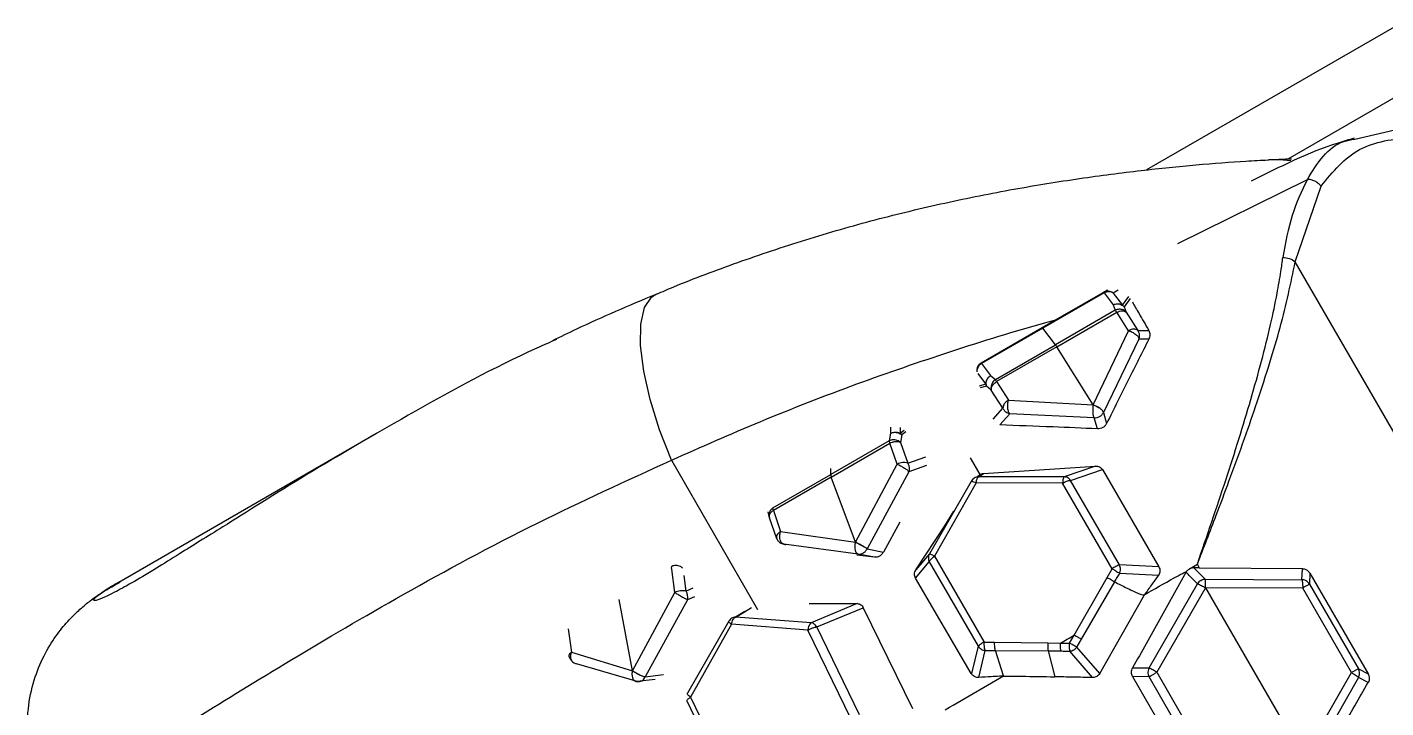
# Model space of a CAD drawing. Header units: millimetres. Extents: x 36 to 3196, y 27 to 5967.
# Drawn here: x 188.88 to 233.32, y 845.68 to 867.95 of the extents above; entities that cross this region are included whole.
import ezdxf

# ---------------------------------------------------------------- set-up
doc = ezdxf.new("R2010")
doc.units = ezdxf.units.MM
doc.layers.add('08_Dimension.Annotation', color=2, linetype='Continuous')

# ---------------------------------------------------------------- blocks, each defined once
blk = doc.blocks.new('A$C1af0320f')
at = {"color": 8, "linetype": 'Continuous', "lineweight": 25}
for p, q in [((167.87, 47.427), (167.87, 53.234)), ((169.87, 52.583), (169.87, 43.236)), ((167.343, 49.639), (166.945, 50.919)), ((164.833, 45.942), (166.561, 47.912)), ((167.277, 42.917), (166.975, 47.634)), ((142.907, 45.942), (164.833, 45.942)), ((152.02, 40.929), (150.426, 38.197)), ((151.721, 41.13), (152.02, 40.929)), ((152.272, 41.073), (151.966, 41.26)), ((155.774, 41.26), (151.966, 41.26)), ((152.272, 41.073), (152.272, 40.816)), ((155.468, 41.073), (152.272, 41.073)), ((155.774, 41.26), (155.468, 41.073)), ((155.72, 40.929), (156.023, 41.122)), ((157.314, 38.197), (155.72, 40.929)), ((156.023, 41.122), (156.014, 41.137)), ((156.023, 41.122), (157.723, 38.223)), ((150.678, 38.069), (152.272, 40.816)), ((152.272, 40.816), (155.468, 40.816)), ((155.468, 40.816), (157.062, 38.069)), ((165.037, 40.529), (165.198, 40.248)), ((165.469, 40.36), (165.287, 40.673)), ((166.497, 40.671), (166.365, 40.359)), ((166.439, 40.337), (166.576, 40.661)), ((166.928, 40.458), (166.929, 40.277)), ((165.198, 40.248), (163.706, 38.042)), ((164.087, 37.878), (165.61, 40.09)), ((166.173, 40.332), (165.469, 40.36)), ((165.61, 40.09), (166.324, 40.062)), ((166.365, 40.359), (166.173, 40.332)), ((166.324, 37.796), (166.324, 40.062)), ((166.365, 40.359), (166.439, 40.337)), ((166.595, 40.078), (166.405, 40.051)), ((166.405, 40.051), (166.405, 37.79)), ((166.929, 40.277), (166.439, 40.337)), ((167.083, 40.019), (166.595, 40.078)), ((167.083, 40.019), (167.083, 37.707)), ((167.108, 40.005), (167.108, 40.165)), ((167.108, 37.701), (167.108, 40.005)), ((157.723, 38.223), (157.87, 38.223)), ((157.865, 37.927), (157.87, 38.223)), ((157.062, 38.069), (150.678, 38.069)), ((157.062, 38.069), (155.468, 35.307)), ((155.72, 35.158), (157.314, 37.905)), ((157.821, 38.061), (157.314, 38.197)), ((163.705, 38.041), (163.338, 37.953)), ((163.706, 38.042), (163.705, 38.041)), ((164.086, 37.876), (164.087, 37.878)), ((165.61, 35.555), (164.086, 37.876)), ((164.087, 37.878), (166.324, 37.796)), ((166.324, 37.796), (166.324, 35.522)), ((166.405, 35.523), (166.405, 37.79)), ((166.405, 37.79), (167.083, 37.707)), ((163.338, 37.607), (163.703, 37.692)), ((163.703, 37.692), (165.198, 35.377)), ((167.083, 37.707), (167.083, 35.389)), ((167.108, 35.39), (167.108, 37.701)), ((158.88, 35.873), (158.193, 36.94)), ((162.1, 37.079), (158.427, 37.09)), ((158.427, 37.09), (159.12, 36.006)), ((162.314, 36.003), (162.1, 37.079)), ((163.936, 33.649), (162.312, 36.938)), ((162.312, 36.938), (162.525, 35.881)), ((156.367, 33.671), (157.86, 36.225)), ((159.12, 36.006), (162.314, 36.003)), ((157.641, 33.717), (158.719, 35.591)), ((158.972, 35.447), (159.135, 35.731)), ((159.135, 35.731), (162.366, 35.729)), ((162.366, 35.729), (163.79, 33.289)), ((162.525, 35.881), (163.918, 33.458)), ((166.324, 35.522), (165.61, 35.555)), ((155.468, 35.307), (152.272, 35.307)), ((155.987, 34.69), (155.72, 35.158)), ((157.87, 33.569), (158.972, 35.447)), ((165.198, 35.377), (165.045, 34.904)), ((165.319, 34.808), (165.468, 35.266)), ((165.468, 35.266), (166.173, 35.234)), ((166.173, 35.234), (166.366, 35.161)), ((166.438, 35.183), (166.366, 35.161)), ((166.366, 35.161), (166.412, 34.955)), ((166.595, 35.45), (166.405, 35.523)), ((166.438, 35.183), (166.851, 35.133)), ((166.485, 34.975), (166.438, 35.183)), ((167.083, 35.389), (166.595, 35.45)), ((152.272, 35.012), (155.468, 35.012)), ((155.468, 35.012), (155.739, 34.548)), ((155.739, 34.548), (152.001, 34.548)), ((156.367, 33.671), (157.489, 33.456)), ((156.369, 33.398), (157.49, 33.187)), ((157.489, 33.456), (157.641, 33.717)), ((157.719, 33.308), (157.87, 33.569)), ((163.918, 33.458), (163.936, 33.649)), ((164.601, 33.524), (163.965, 33.532)), ((157.87, 33.055), (157.719, 33.308)), ((158.087, 32.698), (157.87, 33.055)), ((163.79, 33.289), (162.389, 30.908)), ((163.914, 33.167), (163.366, 32.22)), ((158.725, 31.094), (157.854, 32.581)), ((158.979, 31.203), (158.087, 32.698)), ((163.366, 32.22), (162.545, 30.802)), ((163.085, 31.694), (163.356, 32.196)), ((165.089, 32.164), (165.198, 31.561)), ((165.469, 31.669), (165.357, 32.286)), ((166.385, 32.13), (166.365, 31.967)), ((166.439, 31.946), (166.458, 32.107)), ((166.6, 32.038), (166.439, 31.946)), ((162.309, 30.158), (163.086, 31.701)), ((165.198, 31.561), (163.706, 29.118)), ((166.173, 31.809), (165.469, 31.669)), ((166.365, 31.967), (166.173, 31.809)), ((166.365, 31.967), (166.439, 31.946)), ((166.595, 31.674), (166.405, 31.516)), ((166.77, 31.774), (166.595, 31.674)), ((159.148, 30.91), (158.979, 31.203)), ((164.087, 28.896), (165.61, 31.352)), ((165.61, 31.352), (166.324, 31.495)), ((166.324, 29.277), (166.324, 31.495)), ((166.405, 31.516), (166.405, 29.304)), ((157.87, 29.001), (157.87, 30.904)), ((158.234, 30.178), (158.892, 30.802)), ((159.126, 30.671), (158.469, 30.034)), ((158.892, 30.802), (158.725, 31.094)), ((162.319, 30.667), (159.126, 30.671)), ((162.389, 30.908), (159.148, 30.91)), ((162.077, 30.006), (162.319, 30.667)), ((162.545, 30.802), (162.309, 30.158)), ((163.92, 30.479), (163.346, 29.525)), ((158.469, 30.031), (162.077, 30.006)), ((163.705, 29.117), (163.346, 29.525)), ((166.405, 29.304), (166.58, 29.404)), ((157.87, 28.861), (157.87, 29.001)), ((163.344, 29.187), (163.69, 28.725)), ((163.344, 29.187), (163.703, 28.778)), ((163.706, 29.118), (163.705, 29.117)), ((164.086, 28.894), (164.087, 28.896)), ((165.61, 26.951), (164.086, 28.894)), ((164.087, 28.896), (166.324, 29.277)), ((166.324, 29.277), (166.324, 27.089)), ((166.405, 27.122), (166.405, 29.304)), ((157.865, 28.697), (157.87, 28.861)), ((163.703, 28.778), (165.198, 26.834)), ((162.101, 28.044), (158.435, 27.792)), ((162.314, 26.413), (162.101, 28.044)), ((163.097, 26.584), (162.314, 27.938)), ((162.314, 27.938), (162.525, 26.327)), ((165.198, 26.834), (165.149, 26.876)), ((165.468, 26.726), (166.173, 26.862)), ((166.324, 27.089), (165.61, 26.951)), ((166.173, 26.862), (166.366, 26.924)), ((159.12, 26.185), (162.314, 26.413)), ((162.525, 26.327), (163.918, 24.281)), ((159.135, 25.877), (162.366, 26.107)), ((162.366, 26.107), (163.79, 24.043)), ((169.417, 25.027), (163.778, 25.027)), ((163.918, 24.281), (163.93, 24.883)), ((163.927, 24.624), (163.919, 24.277)), ((163.79, 24.043), (162.389, 21.687)), ((163.914, 24.014), (162.545, 21.67)), ((165.198, 23.198), (163.706, 20.736)), ((165.17, 23.442), (165.198, 23.198)), ((165.469, 23.294), (165.439, 23.55)), ((165.943, 23.487), (165.469, 23.294)), ((165.61, 22.957), (166.324, 23.251)), ((164.087, 20.477), (165.61, 22.957)), ((162.319, 21.518), (159.126, 21.288)), ((162.389, 21.687), (159.148, 21.451)), ((163.705, 20.734), (163.466, 21.296)), ((163.47, 20.982), (163.703, 20.435)), ((164.087, 20.477), (166.324, 21.266)), ((163.706, 20.736), (163.705, 20.734)), ((164.086, 20.475), (164.087, 20.477)), ((165.61, 19.056), (164.086, 20.475)), ((163.703, 20.435), (165.198, 19.008)), ((166.324, 19.345), (165.61, 19.056)), ((175.002, 7.377), (175.002, 17.111))]:
    blk.add_line(p, q, dxfattribs=at)
at = {"color": 8, "linetype": 'Continuous', "lineweight": 25, "flags": 128}
for points in [[(167.774, 47.467), (167.986, 47.172), (168.168, 46.852)], [(157.854, 32.581), (157.431, 32.459), (157.009, 32.337)], [(157.869, 30.904), (158.297, 30.999), (158.725, 31.094)], [(169.417, 25.027), (170.473, 25.187), (171.48, 25.415), (172.393, 25.7), (173.17, 26.03), (173.775, 26.389), (174.18, 26.76), (174.368, 27.128), (174.374, 27.324)]]:
    blk.add_lwpolyline(points, dxfattribs=at)
at = {"color": 8, "linetype": 'Continuous', "lineweight": 25}
for centre, radius, start, end in [((164.614, 45.342), 0.639, 30.4538, 69.9257), ((157.048, 38.052), 0.303, 359.8814, 28.4791), ((167.085, 37.664), 0.0439, 58.6862, 92.6024)]:
    blk.add_arc(centre, radius, start, end, dxfattribs=at)
for points, knots in [([(166.561, 47.912), (166.772, 48.476), (167.194, 49.608), (166.707, 50.732), (166.463, 51.296)], [0, 0, 0, 0, 0.4986251, 1, 1, 1, 1]), ([(166.975, 47.634), (167.271, 48.183), (167.63, 48.851), (167.386, 49.521), (167.343, 49.639)], [0, 0, 0, 0, 0.823037, 1, 1, 1, 1]), ([(167.845, 46.023), (167.784, 47.072), (167.711, 48.311), (167.424, 49.469), (167.38, 49.647)], [0, 0, 0, 0, 0.846696, 1, 1, 1, 1]), ([(166.975, 47.634), (166.74, 47.287), (166.272, 46.601), (165.532, 45.976), (165.165, 45.666)], [0, 0, 0, 0, 0.503913, 1, 1, 1, 1]), ([(166.561, 47.912), (166.602, 47.903), (166.686, 47.884), (166.803, 47.821), (166.905, 47.737), (166.952, 47.668), (166.975, 47.634)], [0, 0, 0, 0, 0.245685, 0.499995, 0.754326, 1, 1, 1, 1]), ([(168.162, 46.862), (168.059, 47.061), (167.932, 47.308), (167.839, 47.487), (167.821, 47.521)], [0, 0, 0, 0, 0.806746, 1, 1, 1, 1]), ([(174.366, 27.323), (174.342, 27.524), (174.234, 28.437), (173.943, 30.162), (173.486, 32.446), (172.909, 34.744), (172.245, 37), (171.507, 39.17), (170.728, 41.215), (169.947, 43.086), (169.197, 44.753), (168.596, 46.018), (168.275, 46.636), (168.163, 46.85)], [0, 0, 0, 0, 0.027995, 0.126941, 0.228893, 0.331383, 0.433946, 0.538012, 0.641006, 0.743776, 0.843942, 0.945915, 1, 1, 1, 1]), ([(157.87, 38.223), (158.23, 38.671), (158.842, 39.433), (159.773, 40.565), (160.623, 41.578), (161.525, 42.618), (162.381, 43.565), (163.522, 44.768), (164.305, 45.469), (164.833, 45.942)], [0, 0, 0, 0, 0.147553, 0.250824, 0.383005, 0.499988, 0.630204, 0.750252, 1, 1, 1, 1]), ([(157.87, 38.223), (158.511, 38.958), (159.789, 40.424), (161.671, 42.469), (163.15, 43.945), (164.177, 44.866), (164.74, 45.337), (165.043, 45.572), (165.165, 45.666)], [0, 0, 0, 0, 0.250865, 0.500175, 0.749204, 0.86026, 0.943884, 1, 1, 1, 1]), ([(149.918, 38.059), (150.227, 38.573), (150.853, 39.611), (151.43, 40.621), (151.721, 41.13)], [0, 0, 0, 0, 0.4951003, 1, 1, 1, 1]), ([(151.966, 41.26), (151.942, 41.258), (151.894, 41.255), (151.826, 41.228), (151.765, 41.187), (151.736, 41.149), (151.721, 41.129)], [0, 0, 0, 0, 0.24985, 0.500649, 0.750107, 1, 1, 1, 1]), ([(152.02, 40.929), (152.035, 40.949), (152.064, 40.989), (152.125, 41.034), (152.195, 41.066), (152.246, 41.07), (152.272, 41.073)], [0, 0, 0, 0, 0.243767, 0.490715, 0.742382, 1, 1, 1, 1]), ([(152.272, 40.816), (152.244, 40.832), (152.187, 40.864), (152.115, 40.899), (152.052, 40.925), (152.032, 40.927), (152.02, 40.929)], [0, 0, 0, 0, 0.243017, 0.50011, 0.703921, 1, 1, 1, 1]), ([(155.468, 41.073), (155.468, 41.065), (155.468, 41.052), (155.468, 40.992), (155.468, 40.914), (155.468, 40.848), (155.468, 40.816)], [0, 0, 0, 0, 0.275845, 0.4999853, 0.7562053, 1, 1, 1, 1]), ([(155.468, 41.073), (155.496, 41.07), (155.549, 41.065), (155.622, 41.03), (155.68, 40.985), (155.708, 40.945), (155.72, 40.929)], [0, 0, 0, 0, 0.282776, 0.521626, 0.800989, 1, 1, 1, 1]), ([(155.72, 40.929), (155.711, 40.928), (155.693, 40.925), (155.635, 40.903), (155.558, 40.867), (155.5, 40.835), (155.468, 40.816)], [0, 0, 0, 0, 0.2310204, 0.5000471, 0.7146754, 1, 1, 1, 1]), ([(156.014, 41.137), (155.998, 41.156), (155.96, 41.201), (155.877, 41.249), (155.809, 41.256), (155.774, 41.26)], [0, 0, 0, 0, 0.270833, 0.623887, 1, 1, 1, 1]), ([(165.037, 40.529), (164.767, 40.117), (164.225, 39.29), (163.635, 38.4), (163.338, 37.953)], [0, 0, 0, 0, 0.4974387, 1, 1, 1, 1]), ([(165.287, 40.673), (165.24, 40.666), (165.164, 40.654), (165.083, 40.591), (165.05, 40.547), (165.037, 40.529)], [0, 0, 0, 0, 0.498334, 0.788511, 1, 1, 1, 1]), ([(166.363, 40.671), (166.219, 40.67), (165.885, 40.669), (165.504, 40.671), (165.287, 40.673)], [0, 0, 0, 0, 0.432235, 1, 1, 1, 1]), ([(165.198, 40.248), (165.213, 40.265), (165.248, 40.303), (165.322, 40.345), (165.401, 40.364), (165.451, 40.361), (165.469, 40.36)], [0, 0, 0, 0, 0.221006, 0.500173, 0.829136, 1, 1, 1, 1]), ([(165.61, 40.09), (165.596, 40.104), (165.566, 40.134), (165.513, 40.174), (165.452, 40.212), (165.388, 40.242), (165.326, 40.261), (165.274, 40.269), (165.229, 40.265), (165.208, 40.254), (165.198, 40.248)], [0, 0, 0, 0, 0.112902, 0.235599, 0.354179, 0.499977, 0.624975, 0.749975, 0.874985, 1, 1, 1, 1]), ([(165.469, 40.36), (165.491, 40.349), (165.528, 40.33), (165.572, 40.265), (165.599, 40.191), (165.608, 40.127), (165.609, 40.095), (165.61, 40.09)], [0, 0, 0, 0, 0.29552, 0.499698, 0.756499, 0.962238, 1, 1, 1, 1]), ([(166.324, 40.062), (166.322, 40.091), (166.316, 40.155), (166.285, 40.235), (166.236, 40.302), (166.196, 40.321), (166.173, 40.332)], [0, 0, 0, 0, 0.222679, 0.500003, 0.712366, 1, 1, 1, 1]), ([(166.173, 40.332), (166.2, 40.324), (166.252, 40.308), (166.314, 40.259), (166.356, 40.206), (166.386, 40.147), (166.4, 40.097), (166.404, 40.063), (166.404, 40.053), (166.405, 40.051), (166.405, 40.051)], [0, 0, 0, 0, 0.230527, 0.431084, 0.60152, 0.741776, 0.931256, 0.980759, 0.997996, 1, 1, 1, 1]), ([(166.324, 40.062), (166.341, 40.061), (166.374, 40.057), (166.394, 40.053), (166.405, 40.051)], [0, 0, 0, 0, 0.499912, 1, 1, 1, 1]), ([(166.595, 40.078), (166.595, 40.078), (166.595, 40.079), (166.595, 40.081), (166.594, 40.09), (166.59, 40.124), (166.577, 40.173), (166.547, 40.233), (166.505, 40.285), (166.444, 40.334), (166.393, 40.35), (166.365, 40.359)], [0, 0, 0, 0, 0.002012, 0.005889, 0.019321, 0.068953, 0.258472, 0.398752, 0.569165, 0.769592, 1, 1, 1, 1]), ([(166.595, 40.078), (166.595, 40.078), (166.595, 40.085), (166.593, 40.11), (166.585, 40.163), (166.559, 40.224), (166.511, 40.291), (166.467, 40.319), (166.439, 40.337)], [0, 0, 0, 0, 0.00707, 0.063865, 0.223009, 0.500421, 0.669913, 1, 1, 1, 1]), ([(166.929, 40.277), (166.953, 40.262), (166.996, 40.234), (167.045, 40.169), (167.076, 40.098), (167.081, 40.043), (167.083, 40.019)], [0, 0, 0, 0, 0.282191, 0.50001, 0.773674, 1, 1, 1, 1]), ([(166.929, 40.277), (166.954, 40.264), (167.005, 40.236), (167.062, 40.17), (167.1, 40.092), (167.105, 40.035), (167.108, 40.006)], [0, 0, 0, 0, 0.250028, 0.499992, 0.750013, 1, 1, 1, 1]), ([(167.108, 40.005), (167.107, 40.008), (167.104, 40.012), (167.09, 40.017), (167.083, 40.019)], [0, 0, 0, 0, 0.500025, 1, 1, 1, 1]), ([(157.723, 38.223), (157.735, 38.202), (157.768, 38.148), (157.801, 38.094), (157.821, 38.061)], [0, 0, 0, 0, 0.393468, 1, 1, 1, 1]), ([(157.833, 37.78), (157.524, 37.267), (156.906, 36.239), (156.294, 35.207), (155.987, 34.69)], [0, 0, 0, 0, 0.499405, 1, 1, 1, 1]), ([(157.062, 38.069), (157.095, 38.088), (157.152, 38.121), (157.229, 38.16), (157.286, 38.188), (157.305, 38.194), (157.314, 38.197)], [0, 0, 0, 0, 0.285372, 0.49995, 0.757001, 1, 1, 1, 1]), ([(157.314, 37.905), (157.305, 37.913), (157.286, 37.928), (157.229, 37.968), (157.152, 38.015), (157.095, 38.049), (157.062, 38.069)], [0, 0, 0, 0, 0.242987, 0.500059, 0.714694, 1, 1, 1, 1]), ([(157.351, 38.052), (157.349, 38.026), (157.346, 37.975), (157.325, 37.928), (157.314, 37.905)], [0, 0, 0, 0, 0.499944, 1, 1, 1, 1]), ([(157.314, 37.905), (157.42, 37.874), (157.588, 37.825), (157.766, 37.791), (157.833, 37.779)], [0, 0, 0, 0, 0.626259, 1, 1, 1, 1]), ([(157.821, 38.061), (157.835, 38.031), (157.857, 37.988), (157.861, 37.941), (157.863, 37.927)], [0, 0, 0, 0, 0.696449, 1, 1, 1, 1]), ([(157.833, 37.779), (157.84, 37.797), (157.86, 37.844), (157.862, 37.895), (157.863, 37.927)], [0, 0, 0, 0, 0.380274, 1, 1, 1, 1]), ([(157.871, 36.219), (157.868, 36.593), (157.865, 37.069), (157.852, 37.572), (157.847, 37.717), (157.842, 37.761), (157.84, 37.775)], [0, 0, 0, 0, 0.720544, 0.915413, 0.971474, 1, 1, 1, 1]), ([(163.338, 37.953), (163.324, 37.927), (163.296, 37.875), (163.284, 37.782), (163.295, 37.689), (163.323, 37.634), (163.338, 37.607)], [0, 0, 0, 0, 0.2584622, 0.4997034, 0.7444524, 1, 1, 1, 1]), ([(163.703, 37.692), (163.688, 37.72), (163.657, 37.774), (163.645, 37.867), (163.658, 37.96), (163.689, 38.013), (163.705, 38.041)], [0, 0, 0, 0, 0.2542666, 0.4999968, 0.7454116, 1, 1, 1, 1]), ([(164.086, 37.876), (164.086, 37.876), (164.085, 37.876), (164.083, 37.874), (164.076, 37.869), (164.062, 37.857), (164.031, 37.835), (163.988, 37.805), (163.929, 37.769), (163.879, 37.743), (163.834, 37.722), (163.793, 37.705), (163.74, 37.689), (163.717, 37.691), (163.703, 37.692)], [0, 0, 0, 0, 0.002031, 0.005445, 0.016612, 0.055887, 0.114123, 0.237037, 0.345198, 0.500357, 0.557422, 0.659837, 0.80745, 1, 1, 1, 1]), ([(163.705, 38.041), (163.718, 38.045), (163.742, 38.053), (163.794, 38.043), (163.836, 38.03), (163.881, 38.012), (163.93, 37.987), (164.004, 37.943), (164.052, 37.902), (164.084, 37.878), (164.086, 37.877), (164.086, 37.876)], [0, 0, 0, 0, 0.192155, 0.339733, 0.442482, 0.500246, 0.655621, 0.763823, 0.983429, 0.997981, 1, 1, 1, 1]), ([(164.087, 37.878), (164.072, 37.891), (164.041, 37.917), (163.987, 37.955), (163.928, 37.991), (163.867, 38.02), (163.812, 38.041), (163.765, 38.051), (163.728, 38.052), (163.713, 38.045), (163.706, 38.042)], [0, 0, 0, 0, 0.113861, 0.236764, 0.366529, 0.500007, 0.633499, 0.763247, 0.88615, 1, 1, 1, 1]), ([(166.405, 37.79), (166.394, 37.791), (166.374, 37.794), (166.341, 37.795), (166.324, 37.796)], [0, 0, 0, 0, 0.5, 1, 1, 1, 1]), ([(169.417, 25.027), (169.305, 26.076), (169.077, 28.202), (168.572, 31.493), (167.938, 34.746), (167.435, 36.998), (167.136, 38.097), (167.108, 38.203)], [0, 0, 0, 0, 0.241272, 0.48958, 0.728438, 0.973682, 1, 1, 1, 1]), ([(163.338, 37.607), (163.6, 37.194), (164.188, 36.268), (164.739, 35.39), (165.045, 34.904)], [0, 0, 0, 0, 0.445632, 1, 1, 1, 1]), ([(158.193, 36.94), (158.139, 36.82), (158.031, 36.58), (157.92, 36.342), (157.864, 36.222)], [0, 0, 0, 0, 0.498798, 1, 1, 1, 1]), ([(158.427, 37.09), (158.402, 37.088), (158.353, 37.084), (158.286, 37.053), (158.229, 37.005), (158.205, 36.962), (158.193, 36.94)], [0, 0, 0, 0, 0.2560038, 0.5000123, 0.7420626, 1, 1, 1, 1]), ([(162.312, 36.938), (162.3, 36.959), (162.277, 36.999), (162.226, 37.044), (162.166, 37.073), (162.122, 37.077), (162.1, 37.079)], [0, 0, 0, 0, 0.256814, 0.500109, 0.744133, 1, 1, 1, 1]), ([(158.719, 35.591), (158.6, 35.668), (158.448, 35.767), (158.286, 35.873), (158.236, 35.906), (158.131, 35.976), (158.012, 36.057), (157.905, 36.159), (157.875, 36.195), (157.87, 36.214), (157.868, 36.22)], [0, 0, 0, 0, 0.40167, 0.515525, 0.550709, 0.571403, 0.873146, 0.958024, 0.98421, 1, 1, 1, 1]), ([(158.88, 35.873), (158.893, 35.888), (158.923, 35.923), (158.98, 35.962), (159.048, 35.993), (159.093, 36.001), (159.12, 36.006)], [0, 0, 0, 0, 0.212758, 0.500025, 0.712495, 1, 1, 1, 1]), ([(159.12, 36.006), (159.122, 35.988), (159.128, 35.953), (159.133, 35.879), (159.135, 35.804), (159.135, 35.755), (159.135, 35.731)], [0, 0, 0, 0, 0.288072, 0.549603, 0.785911, 1, 1, 1, 1]), ([(162.366, 35.729), (162.366, 35.74), (162.366, 35.774), (162.362, 35.84), (162.351, 35.908), (162.334, 35.967), (162.321, 35.99), (162.314, 36.003)], [0, 0, 0, 0, 0.10381, 0.305135, 0.603363, 0.789543, 1, 1, 1, 1]), ([(162.314, 36.003), (162.337, 36), (162.381, 35.993), (162.439, 35.966), (162.49, 35.929), (162.513, 35.897), (162.525, 35.881)], [0, 0, 0, 0, 0.2549472, 0.5043534, 0.7515406, 1, 1, 1, 1]), ([(158.972, 35.447), (158.948, 35.461), (158.897, 35.49), (158.825, 35.531), (158.762, 35.567), (158.733, 35.583), (158.719, 35.591)], [0, 0, 0, 0, 0.244674, 0.49992, 0.755193, 1, 1, 1, 1]), ([(158.72, 35.59), (158.746, 35.637), (158.8, 35.731), (158.853, 35.826), (158.88, 35.873)], [0, 0, 0, 0, 0.500023, 1, 1, 1, 1]), ([(159.135, 35.731), (159.106, 35.748), (159.053, 35.778), (158.98, 35.818), (158.921, 35.85), (158.893, 35.865), (158.88, 35.873)], [0, 0, 0, 0, 0.290788, 0.52059, 0.771926, 1, 1, 1, 1]), ([(162.525, 35.881), (162.522, 35.871), (162.516, 35.854), (162.48, 35.815), (162.433, 35.774), (162.388, 35.744), (162.366, 35.729)], [0, 0, 0, 0, 0.2904962, 0.4999359, 0.7551772, 1, 1, 1, 1]), ([(165.198, 35.377), (165.208, 35.374), (165.229, 35.367), (165.274, 35.37), (165.326, 35.382), (165.39, 35.405), (165.454, 35.437), (165.515, 35.476), (165.566, 35.515), (165.596, 35.542), (165.61, 35.555)], [0, 0, 0, 0, 0.125014, 0.2500282, 0.3750275, 0.5000278, 0.6551724, 0.7643683, 0.8870579, 1, 1, 1, 1]), ([(165.61, 35.555), (165.609, 35.551), (165.609, 35.537), (165.606, 35.505), (165.596, 35.445), (165.572, 35.376), (165.527, 35.304), (165.49, 35.28), (165.468, 35.266)], [0, 0, 0, 0, 0.0366198, 0.106713, 0.2438471, 0.5005328, 0.7046077, 1, 1, 1, 1]), ([(155.468, 35.307), (155.5, 35.288), (155.558, 35.254), (155.635, 35.209), (155.693, 35.176), (155.711, 35.163), (155.72, 35.158)], [0, 0, 0, 0, 0.285368, 0.499935, 0.768983, 1, 1, 1, 1]), ([(155.468, 35.012), (155.468, 35.025), (155.468, 35.048), (155.468, 35.121), (155.468, 35.207), (155.468, 35.275), (155.468, 35.307)], [0, 0, 0, 0, 0.2758395, 0.4999414, 0.7561454, 1, 1, 1, 1]), ([(155.72, 35.158), (155.708, 35.142), (155.681, 35.103), (155.623, 35.057), (155.549, 35.021), (155.496, 35.015), (155.468, 35.012)], [0, 0, 0, 0, 0.195294, 0.470009, 0.721863, 1, 1, 1, 1]), ([(165.468, 35.266), (165.451, 35.265), (165.4, 35.262), (165.322, 35.282), (165.248, 35.324), (165.213, 35.361), (165.198, 35.377)], [0, 0, 0, 0, 0.169728, 0.499835, 0.77889, 1, 1, 1, 1]), ([(166.405, 35.523), (166.405, 35.522), (166.404, 35.522), (166.404, 35.519), (166.404, 35.51), (166.4, 35.477), (166.386, 35.427), (166.356, 35.367), (166.314, 35.313), (166.253, 35.261), (166.201, 35.244), (166.173, 35.234)], [0, 0, 0, 0, 0.0019516, 0.0058575, 0.0192346, 0.0687431, 0.2582103, 0.3984932, 0.56893, 0.7694463, 1, 1, 1, 1]), ([(166.173, 35.234), (166.196, 35.248), (166.236, 35.272), (166.285, 35.345), (166.316, 35.429), (166.322, 35.493), (166.324, 35.522)], [0, 0, 0, 0, 0.287596, 0.499997, 0.777241, 1, 1, 1, 1]), ([(166.324, 35.522), (166.341, 35.522), (166.374, 35.522), (166.394, 35.523), (166.405, 35.523)], [0, 0, 0, 0, 0.500012, 1, 1, 1, 1]), ([(166.366, 35.161), (166.393, 35.171), (166.445, 35.189), (166.506, 35.241), (166.547, 35.295), (166.577, 35.355), (166.59, 35.404), (166.594, 35.438), (166.595, 35.447), (166.595, 35.449), (166.595, 35.45)], [0, 0, 0, 0, 0.2304167, 0.4308535, 0.601213, 0.7414715, 0.931095, 0.9806791, 0.9980376, 1, 1, 1, 1]), ([(166.438, 35.183), (166.467, 35.203), (166.511, 35.233), (166.559, 35.303), (166.585, 35.365), (166.593, 35.417), (166.594, 35.44), (166.595, 35.447), (166.595, 35.449), (166.595, 35.45)], [0, 0, 0, 0, 0.332072, 0.499574, 0.786231, 0.93884, 0.980821, 0.993276, 1, 1, 1, 1]), ([(167.083, 35.389), (167.081, 35.364), (167.076, 35.31), (167.045, 35.237), (166.996, 35.169), (166.953, 35.14), (166.929, 35.123)], [0, 0, 0, 0, 0.226242, 0.499996, 0.71776, 1, 1, 1, 1]), ([(167.108, 35.389), (167.105, 35.361), (167.1, 35.305), (167.062, 35.228), (167.005, 35.163), (166.954, 35.137), (166.929, 35.123)], [0, 0, 0, 0, 0.2499764, 0.4999719, 0.750013, 1, 1, 1, 1]), ([(167.083, 35.389), (167.09, 35.389), (167.104, 35.389), (167.107, 35.389), (167.108, 35.39)], [0, 0, 0, 0, 0.500002, 1, 1, 1, 1]), ([(155.739, 34.548), (155.763, 34.55), (155.813, 34.554), (155.882, 34.583), (155.944, 34.628), (155.973, 34.67), (155.987, 34.69)], [0, 0, 0, 0, 0.241646, 0.492941, 0.747962, 1, 1, 1, 1]), ([(156.367, 33.671), (156.356, 33.649), (156.335, 33.606), (156.326, 33.534), (156.336, 33.463), (156.358, 33.42), (156.369, 33.398)], [0, 0, 0, 0, 0.254349, 0.500061, 0.742531, 1, 1, 1, 1]), ([(156.369, 33.398), (156.478, 33.217), (156.693, 32.864), (156.905, 32.51), (157.008, 32.337)], [0, 0, 0, 0, 0.510879, 1, 1, 1, 1]), ([(157.49, 33.187), (157.482, 33.209), (157.466, 33.25), (157.46, 33.32), (157.466, 33.39), (157.481, 33.434), (157.489, 33.456)], [0, 0, 0, 0, 0.252326, 0.499972, 0.753401, 1, 1, 1, 1]), ([(157.489, 33.456), (157.5, 33.447), (157.523, 33.429), (157.576, 33.395), (157.642, 33.353), (157.691, 33.324), (157.719, 33.308)], [0, 0, 0, 0, 0.227985, 0.474074, 0.70687, 1, 1, 1, 1]), ([(157.641, 33.717), (157.653, 33.708), (157.678, 33.689), (157.734, 33.651), (157.8, 33.61), (157.847, 33.583), (157.87, 33.569)], [0, 0, 0, 0, 0.245313, 0.49999, 0.754698, 1, 1, 1, 1]), ([(157.87, 33.055), (157.87, 33.14), (157.87, 33.312), (157.87, 33.483), (157.87, 33.569)], [0, 0, 0, 0, 0.499975, 1, 1, 1, 1]), ([(163.79, 33.289), (163.81, 33.305), (163.852, 33.337), (163.892, 33.382), (163.919, 33.425), (163.918, 33.446), (163.918, 33.458)], [0, 0, 0, 0, 0.24487, 0.500062, 0.708325, 1, 1, 1, 1]), ([(163.918, 33.458), (163.928, 33.434), (163.949, 33.387), (163.956, 33.311), (163.947, 33.236), (163.925, 33.19), (163.914, 33.167)], [0, 0, 0, 0, 0.256384, 0.500005, 0.749356, 1, 1, 1, 1]), ([(163.932, 33.383), (163.942, 33.407), (163.962, 33.455), (163.964, 33.507), (163.965, 33.532)], [0, 0, 0, 0, 0.513414, 1, 1, 1, 1]), ([(163.965, 33.532), (163.963, 33.552), (163.959, 33.594), (163.944, 33.63), (163.936, 33.649)], [0, 0, 0, 0, 0.488597, 1, 1, 1, 1]), ([(157.49, 33.187), (157.502, 33.192), (157.526, 33.202), (157.582, 33.231), (157.648, 33.266), (157.695, 33.294), (157.719, 33.308)], [0, 0, 0, 0, 0.2452391, 0.4999996, 0.7477183, 1, 1, 1, 1]), ([(157.641, 32.935), (157.616, 32.977), (157.565, 33.061), (157.515, 33.145), (157.49, 33.187)], [0, 0, 0, 0, 0.500078, 1, 1, 1, 1]), ([(157.641, 32.935), (157.653, 32.94), (157.678, 32.95), (157.735, 32.978), (157.8, 33.014), (157.847, 33.041), (157.87, 33.055)], [0, 0, 0, 0, 0.245267, 0.500011, 0.754762, 1, 1, 1, 1]), ([(157.854, 32.581), (157.818, 32.64), (157.748, 32.758), (157.677, 32.876), (157.641, 32.935)], [0, 0, 0, 0, 0.500172, 1, 1, 1, 1]), ([(163.914, 33.167), (163.915, 33.173), (163.916, 33.183), (163.887, 33.215), (163.846, 33.25), (163.805, 33.279), (163.79, 33.289)], [0, 0, 0, 0, 0.295432, 0.500116, 0.823559, 1, 1, 1, 1]), ([(158.087, 32.698), (158.064, 32.685), (158.016, 32.657), (157.95, 32.622), (157.892, 32.594), (157.866, 32.585), (157.854, 32.581)], [0, 0, 0, 0, 0.245159, 0.500003, 0.754839, 1, 1, 1, 1]), ([(157.868, 30.903), (157.769, 31.07), (157.485, 31.548), (157.197, 32.026), (157.009, 32.337)], [0, 0, 0, 0, 0.348868, 1, 1, 1, 1]), ([(165.198, 31.561), (165.213, 31.577), (165.248, 31.612), (165.322, 31.652), (165.401, 31.672), (165.451, 31.67), (165.469, 31.669)], [0, 0, 0, 0, 0.22099, 0.500151, 0.829129, 1, 1, 1, 1]), ([(165.61, 31.352), (165.596, 31.363), (165.566, 31.386), (165.513, 31.423), (165.452, 31.46), (165.388, 31.496), (165.326, 31.525), (165.274, 31.546), (165.229, 31.559), (165.208, 31.56), (165.198, 31.561)], [0, 0, 0, 0, 0.1129192, 0.2355975, 0.3541875, 0.4999929, 0.624995, 0.7499824, 0.8749993, 1, 1, 1, 1]), ([(165.469, 31.669), (165.491, 31.65), (165.528, 31.617), (165.572, 31.536), (165.599, 31.453), (165.608, 31.387), (165.609, 31.356), (165.61, 31.352)], [0, 0, 0, 0, 0.295548, 0.499708, 0.756464, 0.962207, 1, 1, 1, 1]), ([(166.324, 31.495), (166.322, 31.523), (166.316, 31.588), (166.285, 31.676), (166.236, 31.758), (166.196, 31.79), (166.173, 31.809)], [0, 0, 0, 0, 0.222668, 0.500059, 0.712405, 1, 1, 1, 1]), ([(166.173, 31.809), (166.2, 31.798), (166.252, 31.776), (166.314, 31.722), (166.356, 31.667), (166.386, 31.608), (166.4, 31.559), (166.404, 31.527), (166.404, 31.518), (166.405, 31.516), (166.405, 31.516)], [0, 0, 0, 0, 0.230549, 0.431094, 0.601488, 0.741782, 0.931331, 0.980839, 0.998029, 1, 1, 1, 1]), ([(166.595, 31.674), (166.595, 31.674), (166.595, 31.675), (166.595, 31.677), (166.594, 31.686), (166.59, 31.718), (166.577, 31.766), (166.547, 31.825), (166.505, 31.88), (166.444, 31.934), (166.393, 31.955), (166.365, 31.967)], [0, 0, 0, 0, 0.001979, 0.005856, 0.019283, 0.068917, 0.258485, 0.398768, 0.569157, 0.769582, 1, 1, 1, 1]), ([(166.595, 31.674), (166.595, 31.675), (166.595, 31.682), (166.593, 31.705), (166.585, 31.758), (166.559, 31.82), (166.511, 31.892), (166.467, 31.925), (166.439, 31.946)], [0, 0, 0, 0, 0.006964, 0.063784, 0.22295, 0.500405, 0.669945, 1, 1, 1, 1]), ([(158.725, 31.094), (158.739, 31.097), (158.768, 31.103), (158.831, 31.128), (158.904, 31.161), (158.955, 31.189), (158.979, 31.203)], [0, 0, 0, 0, 0.244692, 0.499964, 0.755241, 1, 1, 1, 1]), ([(166.324, 31.495), (166.341, 31.498), (166.374, 31.504), (166.394, 31.512), (166.405, 31.516)], [0, 0, 0, 0, 0.499945, 1, 1, 1, 1]), ([(157.869, 30.904), (157.89, 30.862), (157.949, 30.741), (158.07, 30.499), (158.172, 30.299), (158.234, 30.178)], [0, 0, 0, 0, 0.1714807, 0.4999161, 1, 1, 1, 1]), ([(158.892, 30.802), (158.906, 30.805), (158.934, 30.81), (158.995, 30.833), (159.067, 30.865), (159.12, 30.895), (159.148, 30.91)], [0, 0, 0, 0, 0.243266, 0.473404, 0.722729, 1, 1, 1, 1]), ([(159.126, 30.671), (159.101, 30.674), (159.056, 30.681), (158.989, 30.711), (158.934, 30.751), (158.904, 30.787), (158.892, 30.802)], [0, 0, 0, 0, 0.28191, 0.499996, 0.790539, 1, 1, 1, 1]), ([(159.148, 30.91), (159.148, 30.884), (159.146, 30.83), (159.141, 30.761), (159.135, 30.703), (159.129, 30.682), (159.126, 30.671)], [0, 0, 0, 0, 0.246593, 0.500031, 0.737892, 1, 1, 1, 1]), ([(162.319, 30.667), (162.33, 30.68), (162.348, 30.702), (162.369, 30.762), (162.384, 30.829), (162.388, 30.882), (162.389, 30.908)], [0, 0, 0, 0, 0.289133, 0.50653, 0.765607, 1, 1, 1, 1]), ([(162.545, 30.802), (162.531, 30.782), (162.504, 30.744), (162.448, 30.703), (162.386, 30.676), (162.341, 30.67), (162.319, 30.667)], [0, 0, 0, 0, 0.268511, 0.520653, 0.762018, 1, 1, 1, 1]), ([(162.389, 30.908), (162.41, 30.895), (162.454, 30.868), (162.501, 30.837), (162.537, 30.812), (162.542, 30.806), (162.545, 30.802)], [0, 0, 0, 0, 0.23475, 0.500059, 0.709319, 1, 1, 1, 1]), ([(158.234, 30.178), (158.237, 30.17), (158.244, 30.152), (158.271, 30.111), (158.321, 30.068), (158.384, 30.041), (158.434, 30.031), (158.459, 30.033), (158.469, 30.034)], [0, 0, 0, 0, 0.0965202, 0.2099901, 0.4995599, 0.7478593, 0.8940285, 1, 1, 1, 1]), ([(162.077, 30.006), (162.101, 30.008), (162.148, 30.012), (162.213, 30.044), (162.27, 30.092), (162.296, 30.135), (162.309, 30.158)], [0, 0, 0, 0, 0.257209, 0.500066, 0.743121, 1, 1, 1, 1]), ([(163.346, 29.525), (163.331, 29.496), (163.303, 29.441), (163.291, 29.349), (163.302, 29.26), (163.33, 29.212), (163.344, 29.187)], [0, 0, 0, 0, 0.257118, 0.499684, 0.74331, 1, 1, 1, 1]), ([(163.703, 28.778), (163.688, 28.804), (163.657, 28.855), (163.645, 28.945), (163.658, 29.036), (163.689, 29.089), (163.705, 29.117)], [0, 0, 0, 0, 0.254296, 0.5, 0.745376, 1, 1, 1, 1]), ([(164.086, 28.894), (164.086, 28.894), (164.085, 28.893), (164.083, 28.892), (164.076, 28.885), (164.062, 28.872), (164.031, 28.847), (163.988, 28.817), (163.929, 28.784), (163.879, 28.765), (163.834, 28.753), (163.793, 28.746), (163.74, 28.749), (163.717, 28.768), (163.703, 28.778)], [0, 0, 0, 0, 0.002026, 0.005421, 0.016595, 0.055875, 0.114117, 0.237022, 0.345205, 0.500359, 0.557421, 0.659838, 0.807444, 1, 1, 1, 1]), ([(163.705, 29.117), (163.718, 29.111), (163.742, 29.102), (163.794, 29.074), (163.836, 29.051), (163.881, 29.025), (163.93, 28.996), (164.004, 28.95), (164.052, 28.914), (164.084, 28.895), (164.086, 28.894), (164.086, 28.894)], [0, 0, 0, 0, 0.192158, 0.339718, 0.44246, 0.500233, 0.655617, 0.763821, 0.983403, 0.997981, 1, 1, 1, 1]), ([(164.087, 28.896), (164.072, 28.906), (164.041, 28.927), (163.987, 28.963), (163.928, 29), (163.867, 29.036), (163.812, 29.067), (163.765, 29.092), (163.728, 29.11), (163.713, 29.116), (163.706, 29.118)], [0, 0, 0, 0, 0.113836, 0.236722, 0.366521, 0.499985, 0.63349, 0.76325, 0.886145, 1, 1, 1, 1]), ([(166.405, 29.304), (166.394, 29.299), (166.374, 29.288), (166.341, 29.281), (166.324, 29.277)], [0, 0, 0, 0, 0.500033, 1, 1, 1, 1]), ([(162.314, 27.938), (162.302, 27.956), (162.279, 27.992), (162.227, 28.027), (162.167, 28.047), (162.124, 28.045), (162.101, 28.044)], [0, 0, 0, 0, 0.25636, 0.500109, 0.743912, 1, 1, 1, 1]), ([(166.405, 27.122), (166.405, 27.122), (166.404, 27.121), (166.404, 27.118), (166.404, 27.11), (166.4, 27.077), (166.386, 27.028), (166.356, 26.972), (166.314, 26.923), (166.253, 26.879), (166.201, 26.868), (166.173, 26.862)], [0, 0, 0, 0, 0.001957, 0.005866, 0.0192, 0.068737, 0.258201, 0.398509, 0.56894, 0.769473, 1, 1, 1, 1]), ([(166.324, 27.089), (166.341, 27.094), (166.374, 27.104), (166.394, 27.116), (166.405, 27.122)], [0, 0, 0, 0, 0.499948, 1, 1, 1, 1]), ([(174.748, 23.628), (174.729, 23.916), (174.649, 25.105), (174.493, 26.362), (174.374, 27.314)], [0, 0, 0, 0, 0.242262, 1, 1, 1, 1]), ([(165.198, 26.834), (165.208, 26.825), (165.229, 26.806), (165.274, 26.792), (165.326, 26.79), (165.39, 26.802), (165.454, 26.827), (165.515, 26.864), (165.566, 26.904), (165.596, 26.936), (165.61, 26.951)], [0, 0, 0, 0, 0.125025, 0.250034, 0.375042, 0.500028, 0.65518, 0.764368, 0.887042, 1, 1, 1, 1]), ([(165.468, 26.726), (165.451, 26.725), (165.4, 26.721), (165.322, 26.739), (165.248, 26.781), (165.213, 26.818), (165.198, 26.834)], [0, 0, 0, 0, 0.1697202, 0.4998115, 0.7788587, 1, 1, 1, 1]), ([(165.61, 26.951), (165.609, 26.946), (165.609, 26.933), (165.606, 26.903), (165.596, 26.85), (165.572, 26.791), (165.527, 26.739), (165.49, 26.731), (165.468, 26.726)], [0, 0, 0, 0, 0.036605, 0.106698, 0.243827, 0.500545, 0.704592, 1, 1, 1, 1]), ([(166.173, 26.862), (166.196, 26.867), (166.236, 26.877), (166.285, 26.931), (166.316, 27.001), (166.322, 27.062), (166.324, 27.089)], [0, 0, 0, 0, 0.287578, 0.499995, 0.77726, 1, 1, 1, 1]), ([(162.366, 26.107), (162.366, 26.118), (162.366, 26.15), (162.362, 26.216), (162.351, 26.292), (162.334, 26.362), (162.321, 26.396), (162.314, 26.413)], [0, 0, 0, 0, 0.1038272, 0.3052067, 0.6034241, 0.7895763, 1, 1, 1, 1]), ([(162.314, 26.413), (162.337, 26.412), (162.381, 26.408), (162.439, 26.389), (162.49, 26.363), (162.513, 26.339), (162.525, 26.327)], [0, 0, 0, 0, 0.254943, 0.504364, 0.751538, 1, 1, 1, 1]), ([(162.525, 26.327), (162.522, 26.308), (162.516, 26.274), (162.48, 26.216), (162.433, 26.16), (162.388, 26.125), (162.366, 26.107)], [0, 0, 0, 0, 0.290449, 0.499896, 0.755151, 1, 1, 1, 1]), ([(169.929, 1.891), (169.916, 1.866), (169.873, 1.786), (169.805, 2.665), (169.803, 4.484), (169.879, 7.278), (169.986, 10.853), (170.021, 15.201), (169.898, 19.953), (169.571, 23.405), (169.417, 25.027)], [0, 0, 0, 0, 0.060666, 0.194534, 0.332261, 0.466361, 0.604329, 0.738785, 0.877253, 1, 1, 1, 1]), ([(163.79, 24.043), (163.81, 24.062), (163.852, 24.1), (163.892, 24.16), (163.919, 24.223), (163.918, 24.26), (163.918, 24.281)], [0, 0, 0, 0, 0.244829, 0.500048, 0.708335, 1, 1, 1, 1]), ([(163.914, 24.014), (163.915, 24.009), (163.916, 24.001), (163.89, 24.004), (163.851, 24.017), (163.81, 24.035), (163.79, 24.043)], [0, 0, 0, 0, 0.295238, 0.499917, 0.755127, 1, 1, 1, 1]), ([(163.918, 24.281), (163.928, 24.259), (163.949, 24.216), (163.956, 24.146), (163.947, 24.077), (163.925, 24.035), (163.914, 24.014)], [0, 0, 0, 0, 0.256368, 0.500004, 0.7494, 1, 1, 1, 1]), ([(166.173, 23.581), (166.2, 23.568), (166.252, 23.543), (166.314, 23.489), (166.356, 23.437), (166.386, 23.382), (166.4, 23.339), (166.404, 23.311), (166.404, 23.304), (166.405, 23.301), (166.405, 23.301)], [0, 0, 0, 0, 0.2305493, 0.4310448, 0.6015062, 0.7418037, 0.9313074, 0.9807937, 0.998053, 1, 1, 1, 1]), ([(174.72, 23.743), (174.746, 23.51), (174.944, 21.684), (175.009, 18.455), (174.992, 14.446), (174.865, 11.385), (174.824, 10.084), (174.808, 9.559)], [0, 0, 0, 0, 0.038218, 0.300832, 0.572111, 0.827381, 1, 1, 1, 1]), ([(165.198, 23.198), (165.213, 23.211), (165.248, 23.241), (165.322, 23.276), (165.401, 23.295), (165.451, 23.294), (165.469, 23.294)], [0, 0, 0, 0, 0.221028, 0.500186, 0.829135, 1, 1, 1, 1]), ([(165.61, 22.957), (165.596, 22.965), (165.566, 22.98), (165.513, 23.01), (165.452, 23.045), (165.388, 23.082), (165.326, 23.119), (165.274, 23.15), (165.229, 23.178), (165.208, 23.191), (165.198, 23.198)], [0, 0, 0, 0, 0.112931, 0.235587, 0.354195, 0.499971, 0.624984, 0.749991, 0.874982, 1, 1, 1, 1]), ([(165.469, 23.294), (165.491, 23.268), (165.528, 23.224), (165.572, 23.135), (165.599, 23.051), (165.608, 22.989), (165.609, 22.961), (165.61, 22.957)], [0, 0, 0, 0, 0.295536, 0.499715, 0.756454, 0.962206, 1, 1, 1, 1]), ([(166.324, 23.251), (166.341, 23.258), (166.374, 23.273), (166.394, 23.292), (166.405, 23.301)], [0, 0, 0, 0, 0.499919, 1, 1, 1, 1]), ([(162.319, 21.518), (162.33, 21.522), (162.348, 21.528), (162.369, 21.566), (162.384, 21.617), (162.388, 21.664), (162.389, 21.687)], [0, 0, 0, 0, 0.289126, 0.506505, 0.765623, 1, 1, 1, 1]), ([(162.389, 21.687), (162.41, 21.679), (162.454, 21.661), (162.501, 21.651), (162.537, 21.651), (162.542, 21.663), (162.545, 21.67)], [0, 0, 0, 0, 0.234717, 0.500046, 0.709329, 1, 1, 1, 1]), ([(163.703, 20.435), (163.688, 20.457), (163.657, 20.499), (163.645, 20.578), (163.658, 20.66), (163.689, 20.709), (163.705, 20.734)], [0, 0, 0, 0, 0.2543182, 0.5000096, 0.7453698, 1, 1, 1, 1]), ([(164.086, 20.475), (164.086, 20.475), (164.085, 20.474), (164.083, 20.473), (164.076, 20.466), (164.062, 20.452), (164.031, 20.427), (163.988, 20.399), (163.929, 20.372), (163.879, 20.361), (163.834, 20.358), (163.793, 20.362), (163.74, 20.383), (163.717, 20.416), (163.703, 20.435)], [0, 0, 0, 0, 0.0020236, 0.0054302, 0.0165939, 0.0558961, 0.1141345, 0.2370328, 0.3452143, 0.500373, 0.5574318, 0.6598539, 0.8074583, 1, 1, 1, 1]), ([(163.705, 20.734), (163.718, 20.72), (163.742, 20.695), (163.794, 20.653), (163.836, 20.623), (163.881, 20.592), (163.93, 20.56), (164.004, 20.517), (164.052, 20.488), (164.084, 20.476), (164.086, 20.475), (164.086, 20.475)], [0, 0, 0, 0, 0.19215, 0.339728, 0.442467, 0.500242, 0.655605, 0.763823, 0.983415, 0.99798, 1, 1, 1, 1]), ([(164.087, 20.477), (164.072, 20.484), (164.041, 20.499), (163.987, 20.529), (163.928, 20.564), (163.867, 20.603), (163.812, 20.643), (163.765, 20.68), (163.728, 20.711), (163.713, 20.728), (163.706, 20.736)], [0, 0, 0, 0, 0.11385, 0.236741, 0.366524, 0.500011, 0.633505, 0.763257, 0.88614, 1, 1, 1, 1]), ([(165.198, 19.008), (165.208, 18.993), (165.229, 18.965), (165.274, 18.936), (165.326, 18.921), (165.39, 18.92), (165.454, 18.937), (165.515, 18.969), (165.566, 19.007), (165.596, 19.04), (165.61, 19.056)], [0, 0, 0, 0, 0.125025, 0.25003, 0.375041, 0.500031, 0.655191, 0.764362, 0.887068, 1, 1, 1, 1]), ([(165.468, 18.912), (165.451, 18.91), (165.4, 18.906), (165.322, 18.921), (165.248, 18.958), (165.213, 18.993), (165.198, 19.008)], [0, 0, 0, 0, 0.169728, 0.499836, 0.778863, 1, 1, 1, 1]), ([(165.61, 19.056), (165.609, 19.052), (165.609, 19.04), (165.606, 19.015), (165.596, 18.971), (165.572, 18.929), (165.527, 18.9), (165.49, 18.907), (165.468, 18.912)], [0, 0, 0, 0, 0.036582, 0.106657, 0.243848, 0.500514, 0.7046, 1, 1, 1, 1]), ([(174.808, 9.559), (174.797, 9.25), (174.756, 8.093), (174.769, 6.946), (174.855, 6.258), (174.982, 6.425), (174.985, 7.134), (174.986, 7.424)], [0, 0, 0, 0, 0.089365, 0.335044, 0.590212, 0.83198, 1, 1, 1, 1]), ([(169.938, 1.798), (170.302, 1.812), (171.051, 1.842), (172.091, 2.225), (172.987, 2.772), (173.684, 3.424), (174.196, 4.111), (174.543, 4.776), (174.757, 5.372), (174.88, 5.875), (174.95, 6.319), (174.991, 6.794), (175.012, 7.176), (174.995, 7.487), (174.99, 7.583)], [0, 0, 0, 0, 0.091092, 0.187239, 0.27444, 0.354481, 0.427984, 0.49498, 0.556678, 0.619529, 0.692074, 0.788099, 0.935041, 1, 1, 1, 1])]:
    blk.add_open_spline(points, degree=3, knots=knots, dxfattribs=at)

msp = doc.modelspace()

# ---------------------------------------------------------------- block references
at = {"layer": '08_Dimension.Annotation', "xscale": -1, "rotation": 299.9999999999999}
msp.add_blockref('A$C1af0320f', (272.9848, 694.5508), dxfattribs=at)

doc.saveas('drawing.dxf')
